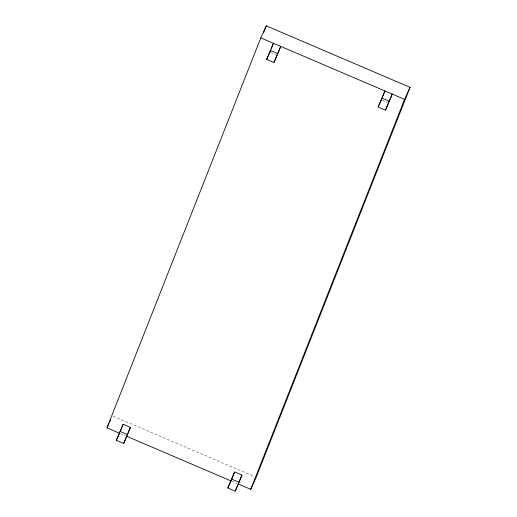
<?xml version="1.0" encoding="UTF-8"?>
<svg xmlns="http://www.w3.org/2000/svg" width="517" height="517" viewBox="0 0 517 517"><rect width="100%" height="100%" fill="white"/><g stroke="black" fill="none" stroke-linecap="round" stroke-linejoin="round"><path stroke-width="0.39" stroke-dasharray="2.58 1.94" d="M270.598 52.592L275.735 54.783M382.089 100.266L387.227 102.463M113.178 416.14L254.719 476.668M120.306 433.563L125.437 435.753M231.79 481.237L236.928 483.434"/><path stroke-width="0.78" d="M119.569 433.246L106.954 427.85L260.801 37.883L266.281 25.85L410.046 87.328L256.199 477.301L250.719 489.328L238.395 484.061L241.943 475.058L234.608 471.924L227.829 488.016L235.164 491.15L238.395 484.061M263.618 32.61L266.281 25.85M116.338 440.335L123.117 424.244L130.452 427.385L123.673 443.47L116.338 440.335L119.246 433.957M273.971 62.499L280.75 46.414L273.971 62.499L266.636 59.365L273.415 43.273M120.455 430.997L123.117 424.244M269.868 52.275L270.753 50.026M271.347 48.527L273.118 44.023M123.673 443.47L130.452 427.385M385.462 110.179L392.241 94.088L385.462 110.179L378.127 107.045L384.906 90.953L382.541 96.95M234.311 472.674L231.06 480.926L126.904 436.38M235.164 491.15L241.943 475.058M250.719 489.328L404.565 99.361L410.046 87.328M266.636 59.365L269.544 52.986M106.954 427.85L108.887 423.604M109.533 422.189L110.502 420.069M378.127 107.045L381.359 99.955M227.829 488.016L230.737 481.631M260.801 37.883L404.565 99.361M270.184 50.362L277.519 53.503M381.675 98.043L389.01 101.177M119.886 431.333L127.221 434.474M231.377 479.013L238.712 482.148"/></g></svg>
